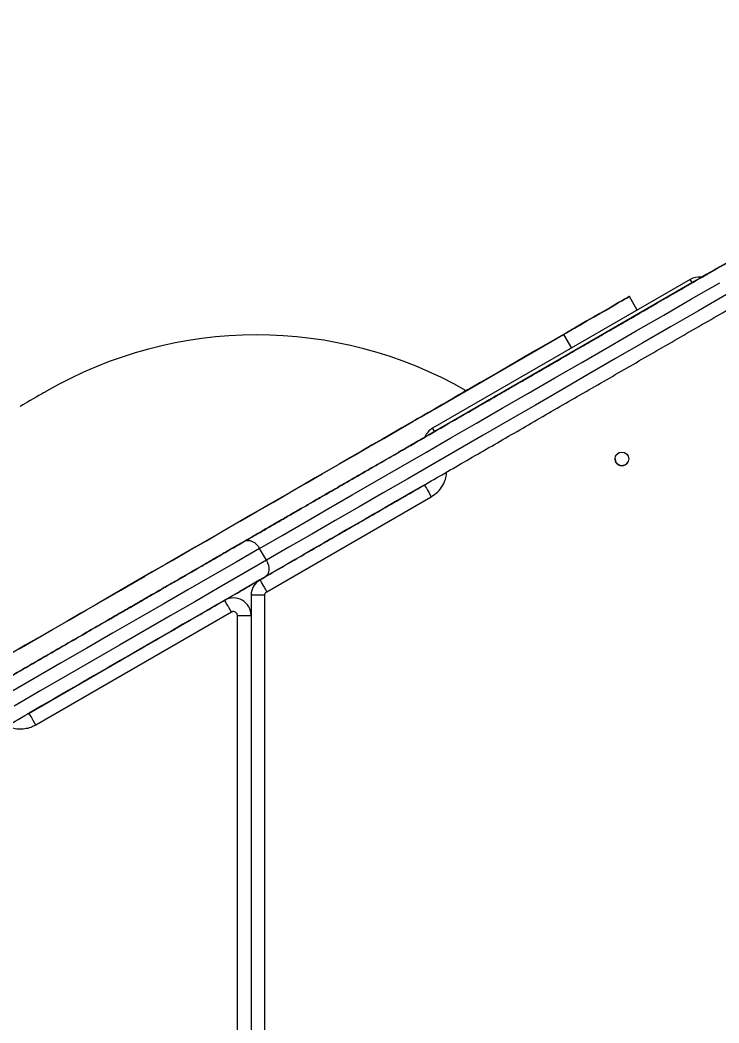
# Model space of a CAD drawing. Header units: millimetres. Extents: x -8083 to 6576, y -6691 to 5601.
# Drawn here: x -1591 to -1233, y 1063 to 1575 of the extents above; entities that cross this region are included whole.
import ezdxf

# ---------------------------------------------------------------- set-up
doc = ezdxf.new("R2010")
doc.units = ezdxf.units.MM
for name, color, linetype in [('DIKOM_ОБЪЕКТ', 7, 'Continuous'), ('DIKOM_РАЗМЕР_ЗОНА', 7, 'Continuous'), ('DIKOM_РАЗМЕР_ОБЪЕКТА', 7, 'Continuous')]:
    doc.layers.add(name, color=color, linetype=linetype)
doc.styles.add('style1', font='arial.ttf', dxfattribs={"width": 0.8})
doc.dimstyles.new('1-50', dxfattribs={"dimtxt": 300, "dimasz": 200, "dimexe": 100, "dimexo": 0, "dimgap": 100, "dimtad": 1, "dimtxsty": 'style1', "dimcen": 200, "dimclrd": 7, "dimclre": 7, "dimclrt": 7, "dimadec": 1, "dimazin": 2, "dimtfac": 1, "dimtmove": 0, "dimatfit": 2, "dimfxl": 0, "dimlwd": 25, "dimlwe": 18, "dimarcsym": 0})

# ---------------------------------------------------------------- blocks, each defined once
blk = doc.blocks.new('*D9')
at = {"layer": 'Defpoints', "color": 0, "transparency": 16777216}
for p in [(-396.43, 3600.54), (-7041.64, -3045.53), (-3854.35, -3045.53)]:
    blk.add_point(p, dxfattribs=at)
at = {"layer": 'DIKOM_РАЗМЕР_ОБЪЕКТА', "color": 7, "lineweight": 18, "transparency": 16777216}
for p, q in [((-396.43, 3600.54), (-7141.64, 3600.54)), ((-3854.35, -3045.53), (-7141.64, -3045.53))]:
    blk.add_line(p, q, dxfattribs=at)
at = {"layer": 'DIKOM_РАЗМЕР_ОБЪЕКТА', "color": 7, "lineweight": 25, "transparency": 16777216}
blk.add_line((-7041.64, 3400.54), (-7041.64, -2845.53), dxfattribs=at)
at = {"layer": 'DIKOM_РАЗМЕР_ОБЪЕКТА', "color": 7, "transparency": 16777216}
for points in [[(-7074.97, 3400.54), (-7008.3, 3400.54), (-7041.64, 3600.54)], [(-7074.97, -2845.53), (-7008.3, -2845.53), (-7041.64, -3045.53)]]:
    blk.add_solid(points, dxfattribs=at)
at = {"layer": 'DIKOM_РАЗМЕР_ОБЪЕКТА', "color": 7, "transparency": 16777216, "insert": (-7294.81, 463.59), "char_height": 300, "attachment_point": 5, "rotation": 90, "style": 'style1'}
blk.add_mtext('6650', dxfattribs=at)
blk = doc.blocks.new('*D12')
at = {"layer": 'Defpoints', "color": 0, "transparency": 16777216}
for p in [(-682.93, 5600.54), (-7632.54, -5169.06), (-3908.34, -5169.06)]:
    blk.add_point(p, dxfattribs=at)
at = {"layer": 'DIKOM_РАЗМЕР_ЗОНА', "color": 7, "lineweight": 18, "transparency": 16777216}
for p, q in [((-682.93, 5600.54), (-7732.54, 5600.54)), ((-3908.34, -5169.06), (-7732.54, -5169.06))]:
    blk.add_line(p, q, dxfattribs=at)
at = {"layer": 'DIKOM_РАЗМЕР_ЗОНА', "color": 7, "lineweight": 25, "transparency": 16777216}
blk.add_line((-7632.54, 5400.54), (-7632.54, -4969.06), dxfattribs=at)
at = {"layer": 'DIKOM_РАЗМЕР_ЗОНА', "color": 7, "transparency": 16777216}
for points in [[(-7665.87, 5400.54), (-7599.2, 5400.54), (-7632.54, 5600.54)], [(-7665.87, -4969.06), (-7599.2, -4969.06), (-7632.54, -5169.06)]]:
    blk.add_solid(points, dxfattribs=at)
at = {"layer": 'DIKOM_РАЗМЕР_ЗОНА', "color": 7, "transparency": 16777216, "insert": (-7885.71, 474.85), "char_height": 300, "attachment_point": 5, "rotation": 90, "style": 'style1'}
blk.add_mtext('10800', dxfattribs=at)

msp = doc.modelspace()

# ---------------------------------------------------------------- linework, layer by layer
at = {"layer": 'DIKOM_ОБЪЕКТ', "color": 7, "linetype": 'Continuous', "lineweight": 15}
for p, q in [((-1244.87, 1442.176), (-1383.434, 1362.176)), ((-1248.199, 1442.564), (-1379.836, 1366.564)), ((-1275.201, 1426.975), (-1279.203, 1433.906)), ((-1264.788, 1430.676), (-1264.788, 1430.675)), ((-1378.843, 1376.378), (-1312.841, 1414.485)), ((-1312.841, 1414.485), (-1308.839, 1407.554)), ((-1363.516, 1373.675), (-1363.516, 1373.676)), ((-1436.309, 1307.402), (-1384.079, 1337.557)), ((-1384.08, 1337.556), (-1436.309, 1307.402)), ((-1464.518, 1283.033), (-1380.424, 1331.584)), ((-1446.654, 1325.676), (-1446.654, 1325.675)), ((-1464.695, 1299.093), (-1468.195, 1305.155)), ((-1472.518, 1281.301), (-1472.518, 1270.906)), ((-1465.518, 1281.301), (-1472.518, 1281.301)), ((-1465.518, 564.145), (-1465.518, 1281.301)), ((-1585.976, 1220.99), (-1486.018, 1278.701)), ((-1482.517, 1272.638), (-1582.476, 1214.927)), ((-1479.518, 555.751), (-1479.518, 1270.906)), ((-1479.518, 1270.906), (-1472.518, 1270.906)), ((-1472.518, 1270.906), (-1472.518, 555.751)), ((-1472.518, 1270.906), (-1472.518, 1270.906)), ((-1545.381, 1268.675), (-1545.381, 1268.676)), ((-1586.436, 1220.742), (-1585.976, 1220.99))]:
    msp.add_line(p, q, dxfattribs=at)
at = {"layer": 'DIKOM_ОБЪЕКТ', "color": 7, "linetype": 'Continuous', "lineweight": 15, "flags": 128}
for points in [[(-1468.195, 1305.155), (-1456.654, 1311.818), (-1444.909, 1318.599), (-1432.964, 1325.496), (-1420.823, 1332.505), (-1408.492, 1339.625), (-1395.974, 1346.852), (-1383.276, 1354.183), (-1370.401, 1361.617), (-1357.354, 1369.149), (-1344.14, 1376.778), (-1330.765, 1384.5), (-1317.235, 1392.312), (-1303.552, 1400.212), (-1289.724, 1408.196), (-1275.755, 1416.261), (-1261.65, 1424.404), (-1247.416, 1432.622), (-1233.057, 1440.913)], [(-1248.199, 1442.564), (-1248.132, 1442.447), (-1247.933, 1442.102), (-1247.609, 1441.542), (-1247.199, 1440.831)], [(-1229.557, 1434.85), (-1243.916, 1426.56), (-1258.15, 1418.342), (-1272.255, 1410.199), (-1286.224, 1402.134), (-1300.052, 1394.15), (-1313.735, 1386.25), (-1327.265, 1378.438), (-1340.64, 1370.716), (-1353.854, 1363.087), (-1366.901, 1355.555), (-1379.776, 1348.121), (-1392.474, 1340.79), (-1404.992, 1333.563), (-1417.323, 1326.443), (-1429.464, 1319.434), (-1441.409, 1312.537), (-1453.154, 1305.756), (-1464.695, 1299.093)], [(-1312.841, 1414.485), (-1308.591, 1416.938), (-1304.612, 1419.236), (-1300.908, 1421.374), (-1297.483, 1423.352), (-1294.342, 1425.165), (-1291.489, 1426.812), (-1288.926, 1428.292), (-1286.658, 1429.601), (-1284.687, 1430.74), (-1283.015, 1431.705), (-1281.644, 1432.496), (-1280.576, 1433.113), (-1279.813, 1433.553), (-1279.355, 1433.818), (-1279.203, 1433.906), (-1279.356, 1433.817), (-1279.815, 1433.552), (-1280.58, 1433.111), (-1281.649, 1432.493), (-1283.021, 1431.701), (-1284.694, 1430.735), (-1286.667, 1429.596), (-1288.936, 1428.286), (-1291.5, 1426.806), (-1294.355, 1425.158), (-1297.497, 1423.344), (-1300.923, 1421.366), (-1304.628, 1419.227), (-1308.608, 1416.929), (-1312.859, 1414.475), (-1317.374, 1411.868), (-1322.149, 1409.111), (-1327.178, 1406.208), (-1332.454, 1403.162), (-1337.971, 1399.976), (-1343.723, 1396.655), (-1349.702, 1393.203), (-1355.901, 1389.624), (-1362.313, 1385.922), (-1362.636, 1385.736)], [(-1591.09, 1253.837), (-1582.548, 1258.769), (-1573.943, 1263.737), (-1565.284, 1268.736), (-1556.584, 1273.759), (-1547.851, 1278.801), (-1539.097, 1283.856), (-1530.331, 1288.916), (-1521.567, 1293.977), (-1512.812, 1299.031), (-1504.079, 1304.073), (-1495.379, 1309.096), (-1486.72, 1314.095), (-1478.115, 1319.063), (-1469.574, 1323.994), (-1461.106, 1328.883), (-1452.724, 1333.723), (-1444.435, 1338.508), (-1436.251, 1343.233), (-1428.182, 1347.892), (-1420.238, 1352.479), (-1412.427, 1356.988), (-1404.76, 1361.415), (-1397.247, 1365.753), (-1389.895, 1369.997), (-1382.714, 1374.143), (-1375.714, 1378.185), (-1368.901, 1382.118), (-1362.286, 1385.937), (-1355.875, 1389.639), (-1349.677, 1393.217), (-1343.699, 1396.669), (-1337.948, 1399.989), (-1332.431, 1403.174), (-1327.157, 1406.22), (-1322.129, 1409.122), (-1317.355, 1411.878), (-1312.841, 1414.485)], [(-1310.253, 1415.979), (-1309.292, 1416.534), (-1308.263, 1417.128), (-1307.256, 1417.709), (-1306.361, 1418.226), (-1305.659, 1418.631), (-1305.211, 1418.89), (-1305.057, 1418.979), (-1305.211, 1418.89), (-1305.659, 1418.631), (-1306.361, 1418.226), (-1307.255, 1417.71), (-1308.262, 1417.128), (-1309.292, 1416.534), (-1310.253, 1415.979), (-1311.06, 1415.513), (-1311.642, 1415.177), (-1311.947, 1415.001), (-1311.947, 1415.001), (-1311.642, 1415.177), (-1311.061, 1415.513), (-1310.253, 1415.979)], [(-1337.09, 1400.485), (-1336.129, 1401.04), (-1335.099, 1401.634), (-1334.093, 1402.216), (-1333.198, 1402.732), (-1332.496, 1403.137), (-1332.048, 1403.396), (-1331.894, 1403.485), (-1332.048, 1403.396), (-1332.496, 1403.137), (-1333.198, 1402.732), (-1334.092, 1402.216), (-1335.099, 1401.634), (-1336.128, 1401.04), (-1337.09, 1400.485), (-1337.897, 1400.019), (-1338.479, 1399.683), (-1338.783, 1399.507), (-1338.783, 1399.507), (-1338.479, 1399.683), (-1337.897, 1400.019), (-1337.09, 1400.485)], [(-1362.635, 1385.736), (-1361.86, 1386.184), (-1360.037, 1387.236), (-1358.514, 1388.116), (-1357.291, 1388.822), (-1356.373, 1389.352), (-1355.759, 1389.706), (-1355.451, 1389.884), (-1355.451, 1389.884), (-1355.757, 1389.707), (-1356.37, 1389.354), (-1357.288, 1388.824), (-1358.509, 1388.118), (-1360.032, 1387.239), (-1361.853, 1386.187), (-1363.971, 1384.965), (-1366.38, 1383.574), (-1369.077, 1382.017), (-1372.057, 1380.297), (-1375.314, 1378.416), (-1378.843, 1376.378)], [(-1577.135, 1385.448), (-1577.303, 1385.351), (-1577.799, 1385.064), (-1578.6, 1384.602), (-1579.663, 1383.988), (-1580.936, 1383.253), (-1582.356, 1382.433), (-1583.85, 1381.571), (-1585.344, 1380.708), (-1586.764, 1379.889), (-1588.037, 1379.154), (-1589.1, 1378.54), (-1589.9, 1378.078), (-1590.397, 1377.791), (-1590.565, 1377.694)], [(-1577.135, 1385.448), (-1577.303, 1385.351), (-1577.799, 1385.064), (-1578.6, 1384.602), (-1579.663, 1383.988), (-1580.936, 1383.253), (-1582.356, 1382.433), (-1583.85, 1381.571), (-1585.344, 1380.708), (-1586.764, 1379.889), (-1588.037, 1379.154), (-1589.1, 1378.54), (-1589.9, 1378.078), (-1590.397, 1377.791), (-1590.565, 1377.694)], [(-1378.843, 1376.378), (-1382.639, 1374.187), (-1386.693, 1371.846), (-1390.999, 1369.36), (-1395.55, 1366.732), (-1400.338, 1363.968), (-1405.353, 1361.073), (-1410.588, 1358.05), (-1416.032, 1354.907), (-1421.678, 1351.647), (-1427.514, 1348.278), (-1433.53, 1344.805), (-1439.716, 1341.233), (-1446.062, 1337.569), (-1452.555, 1333.821), (-1459.185, 1329.993), (-1465.939, 1326.093), (-1472.807, 1322.128), (-1479.775, 1318.105), (-1486.832, 1314.031), (-1493.966, 1309.912), (-1501.163, 1305.757), (-1508.412, 1301.572), (-1515.699, 1297.365), (-1523.011, 1293.143), (-1530.337, 1288.913), (-1537.663, 1284.684), (-1544.975, 1280.462), (-1552.262, 1276.254), (-1559.511, 1272.069), (-1566.709, 1267.914), (-1573.843, 1263.795), (-1580.9, 1259.721), (-1587.869, 1255.697), (-1594.737, 1251.732)], [(-1382.086, 1374.506), (-1382.24, 1374.417), (-1382.688, 1374.158), (-1383.391, 1373.753), (-1384.285, 1373.236), (-1385.292, 1372.655), (-1386.321, 1372.061), (-1387.283, 1371.506), (-1388.09, 1371.039), (-1388.672, 1370.704), (-1388.976, 1370.528), (-1388.976, 1370.528), (-1388.672, 1370.703), (-1388.09, 1371.039), (-1387.283, 1371.506), (-1386.322, 1372.06), (-1385.292, 1372.655), (-1384.285, 1373.236), (-1383.391, 1373.752), (-1382.689, 1374.158), (-1382.24, 1374.417), (-1382.086, 1374.506)], [(-1379.836, 1366.564), (-1379.769, 1366.448), (-1379.569, 1366.103), (-1379.246, 1365.543), (-1378.835, 1364.831)], [(-1384.12, 1337.536), (-1387.412, 1335.635), (-1393.174, 1332.308), (-1398.756, 1329.086), (-1404.143, 1325.975), (-1409.327, 1322.982), (-1414.295, 1320.114), (-1419.038, 1317.375), (-1423.546, 1314.773), (-1427.807, 1312.312), (-1431.816, 1309.998), (-1435.562, 1307.835), (-1439.038, 1305.828)], [(-1383.924, 1337.646), (-1383.857, 1337.529), (-1383.658, 1337.184), (-1383.334, 1336.624), (-1382.899, 1335.87), (-1382.369, 1334.952), (-1381.764, 1333.904), (-1381.107, 1332.766), (-1380.424, 1331.584)], [(-1475.834, 1308.828), (-1474.959, 1309.177), (-1473.983, 1309.281), (-1472.944, 1309.134), (-1471.882, 1308.742), (-1470.837, 1308.121), (-1469.849, 1307.293), (-1468.957, 1306.292), (-1468.195, 1305.155)], [(-1468.195, 1305.155), (-1480.187, 1298.232), (-1492.392, 1291.185), (-1504.806, 1284.018), (-1517.425, 1276.732), (-1530.242, 1269.332), (-1543.254, 1261.82), (-1556.455, 1254.198), (-1569.841, 1246.47), (-1583.405, 1238.638), (-1597.143, 1230.707)], [(-1439.038, 1305.828), (-1442.396, 1303.89), (-1446.027, 1301.793), (-1449.924, 1299.543), (-1454.077, 1297.145), (-1458.478, 1294.605), (-1463.115, 1291.928), (-1467.978, 1289.12), (-1473.055, 1286.189), (-1478.335, 1283.14), (-1483.806, 1279.982), (-1489.454, 1276.72), (-1495.268, 1273.364), (-1501.232, 1269.92), (-1507.334, 1266.397), (-1513.559, 1262.803), (-1519.894, 1259.146), (-1526.322, 1255.435), (-1532.829, 1251.678), (-1539.401, 1247.884), (-1546.021, 1244.062), (-1552.674, 1240.22), (-1559.346, 1236.368), (-1566.021, 1232.515), (-1572.682, 1228.669), (-1579.315, 1224.839), (-1585.904, 1221.035), (-1586.888, 1220.467)], [(-1464.695, 1299.093), (-1476.687, 1292.17), (-1488.892, 1285.123), (-1501.306, 1277.955), (-1513.925, 1270.67), (-1526.742, 1263.27), (-1539.754, 1255.757), (-1552.955, 1248.136), (-1566.341, 1240.408), (-1579.905, 1232.576), (-1593.643, 1224.644)], [(-1464.695, 1299.093), (-1464.091, 1297.864), (-1463.67, 1296.591), (-1463.448, 1295.322), (-1463.432, 1294.107), (-1463.624, 1292.99), (-1464.016, 1292.017), (-1464.594, 1291.224), (-1465.334, 1290.641)], [(-1526.869, 1290.915), (-1527.023, 1290.826), (-1527.471, 1290.568), (-1528.173, 1290.162), (-1529.068, 1289.646), (-1530.074, 1289.065), (-1531.104, 1288.47), (-1532.065, 1287.915), (-1532.872, 1287.449), (-1533.454, 1287.113), (-1533.759, 1286.938), (-1533.759, 1286.938), (-1533.455, 1287.113), (-1532.873, 1287.449), (-1532.066, 1287.915), (-1531.104, 1288.47), (-1530.075, 1289.064), (-1529.068, 1289.646), (-1528.174, 1290.162), (-1527.471, 1290.567), (-1527.023, 1290.826), (-1526.869, 1290.915)], [(-1468.018, 1289.095), (-1467.951, 1288.979), (-1467.751, 1288.634), (-1467.428, 1288.074), (-1466.993, 1287.32), (-1466.462, 1286.401), (-1465.857, 1285.353), (-1465.201, 1284.216), (-1464.518, 1283.033)], [(-1482.517, 1272.638), (-1483.2, 1273.821), (-1483.857, 1274.958), (-1484.462, 1276.006), (-1484.993, 1276.925), (-1485.428, 1277.679), (-1485.751, 1278.239), (-1485.95, 1278.584), (-1486.018, 1278.701)], [(-1582.476, 1214.927), (-1583.159, 1216.11), (-1583.816, 1217.247), (-1584.421, 1218.295), (-1584.951, 1219.214), (-1585.386, 1219.968), (-1585.71, 1220.528), (-1585.909, 1220.873), (-1585.976, 1220.99)]]:
    msp.add_lwpolyline(points, dxfattribs=at)
at = {"layer": 'DIKOM_ОБЪЕКТ', "color": 7, "linetype": 'Continuous', "lineweight": 15}
msp.add_circle((-1283.018, 1350.87), 3.5, dxfattribs=at)
for centre, radius, start, end in [((-1243.699, 1434.769), 9, 82.32159, 119.99963), ((-1243.699, 1434.769), 9, 82.32137, 119.99963), ((-1469.635, 1199.252), 215, 60.15393, 120), ((-1375.336, 1358.77), 9, 119.99963, 157.64077), ((-1375.336, 1358.77), 9, 119.99963, 157.641), ((-1283.018, 1350.87), 3.5, 180, 330.92966), ((-1463.518, 1281.301), 9, 119.99963, 180), ((-1463.518, 1281.301), 9, 119.99963, 180), ((-1481.518, 1270.906), 9, 360, 120), ((-1481.518, 1270.906), 9, 360, 120)]:
    msp.add_arc(centre, radius, start, end, dxfattribs=at)
for points, knots in [([(-1475.834, 1308.828), (-1469.23, 1312.641), (-1456.013, 1320.271), (-1435.404, 1332.17), (-1414.22, 1344.401), (-1392.423, 1356.985), (-1370.067, 1369.892), (-1347.182, 1383.105), (-1323.806, 1396.601), (-1299.978, 1410.358), (-1275.74, 1424.352), (-1251.133, 1438.559), (-1226.199, 1452.955), (-1200.983, 1467.513), (-1175.536, 1482.205), (-1158.366, 1492.118), (-1149.787, 1497.071)], [0, 0, 0, 0, 0.0709968, 0.1420911, 0.2134507, 0.2849465, 0.3565532, 0.4282634, 0.4999998, 0.5717349, 0.6434454, 0.7150521, 0.786548, 0.8579078, 0.9290022, 1, 1, 1, 1]), ([(-1465.334, 1290.641), (-1458.73, 1294.454), (-1445.513, 1302.085), (-1424.904, 1313.984), (-1403.72, 1326.214), (-1381.923, 1338.798), (-1359.567, 1351.706), (-1336.683, 1364.918), (-1313.306, 1378.415), (-1289.478, 1392.172), (-1265.24, 1406.166), (-1240.633, 1420.373), (-1215.7, 1434.768), (-1190.483, 1449.326), (-1165.036, 1464.019), (-1147.866, 1473.932), (-1139.287, 1478.885)], [0, 0, 0, 0, 0.070997, 0.1420913, 0.2134507, 0.2849466, 0.3565532, 0.4282636, 0.4999998, 0.5717349, 0.6434465, 0.7150521, 0.786548, 0.8579078, 0.9290022, 1, 1, 1, 1]), ([(-1200.936, 1467.542), (-1203.406, 1466.116), (-1208.376, 1463.246), (-1216.728, 1458.424), (-1225.782, 1453.197), (-1234.39, 1448.227), (-1240.178, 1444.885), (-1242.51, 1443.539)], [0, 0, 0, 0, 0.2095321, 0.4214984, 0.6357375, 0.8532218, 1, 1, 1, 1]), ([(-1233.612, 1448.676), (-1233.648, 1448.655), (-1233.723, 1448.612), (-1234.349, 1448.25), (-1235.388, 1447.65), (-1236.853, 1446.805), (-1238.653, 1445.766), (-1240.671, 1444.601), (-1242.769, 1443.389), (-1244.183, 1442.573), (-1244.87, 1442.176)], [0, 0, 0, 0, 0.1165132, 0.2400053, 0.3686372, 0.499999, 0.6313547, 0.7599827, 0.8834874, 1, 1, 1, 1]), ([(-1242.278, 1443.673), (-1241.755, 1443.975), (-1240.494, 1444.702), (-1238.655, 1445.764), (-1236.852, 1446.805), (-1235.388, 1447.651), (-1234.349, 1448.25), (-1233.723, 1448.612), (-1233.648, 1448.655), (-1233.612, 1448.676)], [0, 0, 0, 0, 0.107453, 0.2585176, 0.4127855, 0.5670649, 0.7181309, 0.8631635, 1, 1, 1, 1]), ([(-1264.788, 1430.675), (-1264.828, 1430.652), (-1264.907, 1430.607), (-1265.563, 1430.228), (-1266.634, 1429.61), (-1268.205, 1428.703), (-1270.245, 1427.525), (-1272.78, 1426.061), (-1275.766, 1424.338), (-1279.184, 1422.364), (-1282.976, 1420.175), (-1287.067, 1417.812), (-1291.406, 1415.308), (-1296.373, 1412.44), (-1301.961, 1409.214), (-1308.069, 1405.687), (-1313.651, 1402.464), (-1318.668, 1399.568), (-1323.236, 1396.93), (-1327.814, 1394.288), (-1332.413, 1391.632), (-1336.898, 1389.043), (-1341.237, 1386.538), (-1345.328, 1384.176), (-1349.12, 1381.987), (-1352.538, 1380.013), (-1355.523, 1378.29), (-1358.058, 1376.826), (-1360.322, 1375.519), (-1362.115, 1374.483), (-1363.301, 1373.799), (-1363.445, 1373.716), (-1363.516, 1373.675)], [0, 0, 0, 0, 0.0291255, 0.0582528, 0.0891262, 0.1200024, 0.152163, 0.1843256, 0.2170842, 0.2500169, 0.2829509, 0.3157085, 0.3478702, 0.3800331, 0.4211716, 0.4611864, 0.5000002, 0.5291254, 0.5582517, 0.5891257, 0.6200019, 0.6521615, 0.6843264, 0.7170835, 0.7500185, 0.7829507, 0.8157093, 0.8478696, 0.8800326, 0.9211705, 0.9611875, 1, 1, 1, 1]), ([(-1313.849, 1402.351), (-1312.445, 1403.162), (-1309.535, 1404.841), (-1305.068, 1407.421), (-1300.49, 1410.064), (-1295.89, 1412.719), (-1291.406, 1415.309), (-1287.067, 1417.813), (-1282.976, 1420.176), (-1279.185, 1422.364), (-1275.766, 1424.338), (-1272.78, 1426.062), (-1270.246, 1427.525), (-1267.982, 1428.832), (-1266.188, 1429.868), (-1265.003, 1430.552), (-1264.859, 1430.635), (-1264.788, 1430.676)], [0, 0, 0, 0, 0.0545519, 0.1130345, 0.175025, 0.23702, 0.3015919, 0.3661742, 0.4319457, 0.4980699, 0.5641971, 0.6299704, 0.6945442, 0.7591221, 0.8417224, 0.9220685, 1, 1, 1, 1]), ([(-1363.516, 1373.676), (-1363.476, 1373.699), (-1363.397, 1373.744), (-1362.741, 1374.123), (-1361.67, 1374.741), (-1360.099, 1375.648), (-1358.058, 1376.827), (-1355.523, 1378.29), (-1352.538, 1380.014), (-1349.12, 1381.988), (-1345.328, 1384.176), (-1341.237, 1386.539), (-1336.898, 1389.043), (-1331.931, 1391.911), (-1326.343, 1395.138), (-1320.334, 1398.606), (-1316.36, 1400.901), (-1314.455, 1402.001)], [0, 0, 0, 0, 0.0584803, 0.1169641, 0.1789541, 0.2409497, 0.3055239, 0.3701024, 0.4358773, 0.5020019, 0.5681292, 0.6339012, 0.6984775, 0.7630565, 0.8456543, 0.9260021, 1, 1, 1, 1]), ([(-1383.576, 1362.095), (-1386.47, 1360.424), (-1392.858, 1356.735), (-1402.11, 1351.394), (-1411.355, 1346.057), (-1419.869, 1341.141), (-1427.594, 1336.681), (-1434.554, 1332.662), (-1438.522, 1330.371), (-1440.495, 1329.232)], [0, 0, 0, 0, 0.1232605, 0.2721123, 0.4204676, 0.5681938, 0.7137054, 0.8576812, 1, 1, 1, 1]), ([(-1394.692, 1355.676), (-1394.656, 1355.697), (-1394.58, 1355.741), (-1393.954, 1356.102), (-1392.916, 1356.702), (-1391.451, 1357.547), (-1389.651, 1358.587), (-1387.633, 1359.752), (-1385.535, 1360.963), (-1384.121, 1361.78), (-1383.434, 1362.176)], [0, 0, 0, 0, 0.1165191, 0.2400112, 0.368638, 0.4999998, 0.6313601, 0.7599882, 0.8834874, 1, 1, 1, 1]), ([(-1383.434, 1362.176), (-1384.121, 1361.78), (-1385.535, 1360.963), (-1387.633, 1359.752), (-1389.651, 1358.587), (-1391.451, 1357.547), (-1392.916, 1356.702), (-1393.954, 1356.102), (-1394.58, 1355.741), (-1394.656, 1355.697), (-1394.692, 1355.676)], [0, 0, 0, 0, 0.1165126, 0.2400117, 0.3686451, 0.5000008, 0.6313626, 0.7599946, 0.8834867, 1, 1, 1, 1]), ([(-1380.424, 1331.584), (-1379.285, 1332.358), (-1376.968, 1333.935), (-1374.435, 1337.359), (-1372.864, 1340.873), (-1372.666, 1343.24), (-1372.586, 1344.189)], [0, 0, 0, 0, 0.2657277, 0.5408263, 0.815911, 1, 1, 1, 1]), ([(-1440.495, 1329.232), (-1442.157, 1328.273), (-1445.517, 1326.333), (-1451.325, 1322.98), (-1457.763, 1319.263), (-1464.871, 1315.159), (-1472.624, 1310.682), (-1480.992, 1305.852), (-1489.925, 1300.693), (-1499.355, 1295.25), (-1509.214, 1289.557), (-1519.426, 1283.661), (-1529.905, 1277.611), (-1540.559, 1271.46), (-1551.299, 1265.259), (-1562.038, 1259.059), (-1572.674, 1252.919), (-1583.127, 1246.884), (-1593.305, 1241.007), (-1601.393, 1236.337), (-1606, 1233.678), (-1607.385, 1232.878)], [0, 0, 0, 0, 0.0501104, 0.1012998, 0.1534993, 0.2066272, 0.2605965, 0.3155045, 0.3709643, 0.4268563, 0.4830561, 0.5394383, 0.5958181, 0.6520172, 0.7079086, 0.7633699, 0.8182795, 0.8722478, 0.9253748, 0.9775727, 1, 1, 1, 1]), ([(-1446.654, 1325.675), (-1446.694, 1325.652), (-1446.773, 1325.607), (-1447.428, 1325.228), (-1448.499, 1324.61), (-1450.07, 1323.703), (-1452.111, 1322.525), (-1454.646, 1321.061), (-1457.631, 1319.337), (-1461.05, 1317.364), (-1464.841, 1315.175), (-1468.933, 1312.813), (-1473.271, 1310.308), (-1478.238, 1307.44), (-1483.826, 1304.214), (-1489.935, 1300.687), (-1495.517, 1297.464), (-1500.533, 1294.567), (-1505.102, 1291.93), (-1509.679, 1289.287), (-1514.279, 1286.632), (-1518.764, 1284.043), (-1523.102, 1281.538), (-1527.193, 1279.175), (-1530.985, 1276.987), (-1534.403, 1275.013), (-1537.389, 1273.289), (-1539.923, 1271.826), (-1542.187, 1270.519), (-1543.981, 1269.483), (-1545.166, 1268.799), (-1545.31, 1268.716), (-1545.381, 1268.675)], [0, 0, 0, 0, 0.0291255, 0.0582525, 0.0891254, 0.1200017, 0.1521622, 0.1843249, 0.2170835, 0.2500177, 0.2829501, 0.3157094, 0.3478691, 0.3800317, 0.4211711, 0.4611852, 0.4999997, 0.5291249, 0.5582535, 0.5891253, 0.6200015, 0.6521633, 0.6843262, 0.7170833, 0.7500173, 0.78295, 0.8157086, 0.8478692, 0.8800319, 0.9211705, 0.9611868, 1, 1, 1, 1]), ([(-1495.714, 1297.351), (-1494.31, 1298.161), (-1491.401, 1299.842), (-1486.933, 1302.42), (-1482.355, 1305.064), (-1477.756, 1307.719), (-1473.271, 1310.308), (-1468.933, 1312.813), (-1464.841, 1315.175), (-1461.05, 1317.365), (-1457.631, 1319.338), (-1454.645, 1321.062), (-1452.112, 1322.525), (-1449.847, 1323.832), (-1448.053, 1324.868), (-1446.868, 1325.552), (-1446.725, 1325.635), (-1446.654, 1325.676)], [0, 0, 0, 0, 0.0545486, 0.1130345, 0.1750255, 0.2370205, 0.301592, 0.3661704, 0.4319465, 0.4980709, 0.5641972, 0.6299717, 0.6945428, 0.7591234, 0.8417225, 0.92207, 1, 1, 1, 1]), ([(-1856.731, 1088.917), (-1846.706, 1094.704), (-1826.641, 1106.289), (-1796.852, 1123.488), (-1767.298, 1140.55), (-1738.046, 1157.439), (-1709.162, 1174.115), (-1680.712, 1190.541), (-1652.757, 1206.681), (-1625.359, 1222.499), (-1598.579, 1237.96), (-1572.473, 1253.033), (-1547.086, 1267.69), (-1522.494, 1281.888), (-1498.651, 1295.655), (-1483.435, 1304.439), (-1475.834, 1308.828)], [0, 0, 0, 0, 0.0708769, 0.1418773, 0.2132172, 0.2847316, 0.3563875, 0.4281773, 0.5000001, 0.5718223, 0.6436121, 0.7152681, 0.7867825, 0.8581225, 0.9291229, 1, 1, 1, 1]), ([(-1545.381, 1268.676), (-1545.341, 1268.699), (-1545.262, 1268.744), (-1544.607, 1269.123), (-1543.535, 1269.741), (-1541.964, 1270.648), (-1539.924, 1271.826), (-1537.389, 1273.29), (-1534.403, 1275.014), (-1530.985, 1276.988), (-1527.193, 1279.176), (-1523.102, 1281.539), (-1518.764, 1284.044), (-1513.796, 1286.911), (-1508.209, 1290.137), (-1502.2, 1293.606), (-1498.226, 1295.901), (-1496.321, 1297.001)], [0, 0, 0, 0, 0.0584806, 0.116964, 0.1789551, 0.2409509, 0.3055223, 0.3701045, 0.4358787, 0.5020036, 0.568132, 0.6339054, 0.6984781, 0.7630615, 0.8456584, 0.9260076, 1, 1, 1, 1]), ([(-1846.231, 1070.73), (-1836.206, 1076.517), (-1816.141, 1088.102), (-1786.352, 1105.301), (-1756.798, 1122.364), (-1727.546, 1139.253), (-1698.663, 1155.929), (-1670.212, 1172.354), (-1642.257, 1188.495), (-1614.859, 1204.312), (-1588.079, 1219.774), (-1561.973, 1234.847), (-1536.586, 1249.504), (-1511.994, 1263.702), (-1488.15, 1277.468), (-1472.935, 1286.253), (-1465.334, 1290.641)], [0, 0, 0, 0, 0.0708768, 0.1418772, 0.2132174, 0.2847315, 0.3563878, 0.4281773, 0.5000002, 0.5718222, 0.6436121, 0.7152683, 0.7867824, 0.8581224, 0.9291237, 1, 1, 1, 1]), ([(-1465.518, 1281.301), (-1465.505, 1281.473), (-1465.479, 1281.822), (-1465.268, 1282.311), (-1464.949, 1282.739), (-1464.66, 1282.936), (-1464.518, 1283.033)], [0, 0, 0, 0, 0.2456543, 0.4999781, 0.7543562, 1, 1, 1, 1]), ([(-1479.518, 1270.906), (-1479.53, 1271.078), (-1479.557, 1271.427), (-1479.767, 1271.918), (-1480.089, 1272.339), (-1480.507, 1272.657), (-1480.991, 1272.86), (-1481.517, 1272.929), (-1482.047, 1272.865), (-1482.362, 1272.713), (-1482.517, 1272.638)], [0, 0, 0, 0, 0.1228857, 0.2500495, 0.3771953, 0.5000191, 0.6228435, 0.7500095, 0.8771756, 1, 1, 1, 1]), ([(-1582.476, 1214.927), (-1583.347, 1214.484), (-1585.141, 1213.572), (-1588.17, 1212.85), (-1591.386, 1212.705), (-1594.558, 1213.169), (-1596.485, 1213.998), (-1597.4, 1214.392)], [0, 0, 0, 0, 0.1883196, 0.3878942, 0.5957971, 0.8081147, 1, 1, 1, 1])]:
    msp.add_open_spline(points, degree=3, knots=knots, dxfattribs=at)

# ---------------------------------------------------------------- dimensions: what is measured, and where the dimension line sits
at = {"layer": 'DIKOM_РАЗМЕР_ЗОНА'}
dim = msp.add_linear_dim(base=(-7632.537, -5169.059), p1=(-682.93, 5600.541), p2=(-3908.34, -5169.059), angle=90, text='10800', dimstyle='1-50', dxfattribs=at)
dim.commit()
dim.dimension.update_dxf_attribs({"geometry": '*D12', "text_midpoint": (-7632.537, 474.854), "dimtype": 160})
at = {"layer": 'DIKOM_РАЗМЕР_ОБЪЕКТА'}
dim = msp.add_linear_dim(base=(-7041.635, -3045.53), p1=(-396.429, 3600.541), p2=(-3854.351, -3045.53), angle=90, text='6650', dimstyle='1-50', dxfattribs=at)
dim.commit()
dim.dimension.update_dxf_attribs({"geometry": '*D9', "text_midpoint": (-7041.635, 463.594), "dimtype": 160})

doc.saveas('drawing.dxf')
